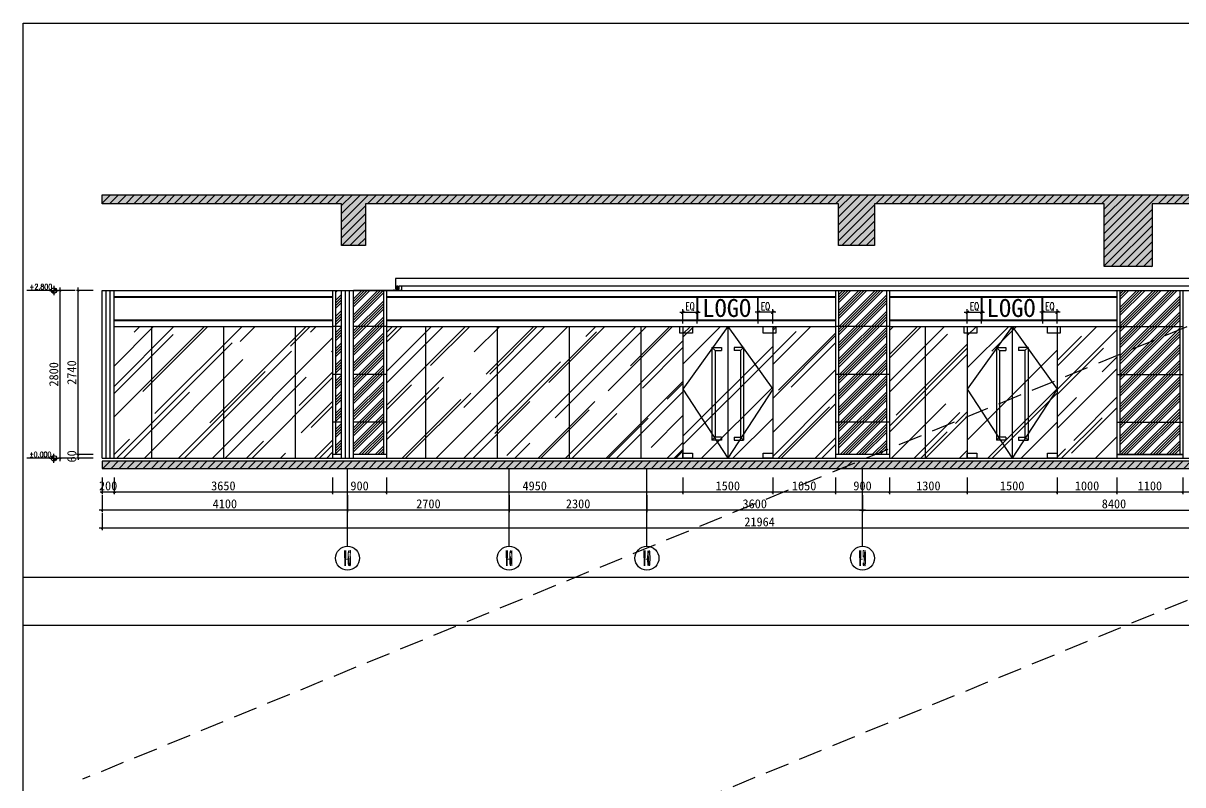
# Model space of a CAD drawing. Header units: millimetres. Extents: x 110215 to 630040, y -488650 to 141897.
# Drawn here: x 462049 to 481417, y 129179 to 141897 of the extents above; entities that cross this region are included whole.
import ezdxf
from ezdxf.enums import TextEntityAlignment as Align

# ---------------------------------------------------------------- set-up
doc = ezdxf.new("R2010")
doc.units = ezdxf.units.MM
doc.header["$LTSCALE"] = 1000
doc.linetypes.add('_DASH', pattern=[0.6, 0.4, -0.2])
doc.layers.get('Defpoints').update_dxf_attribs({"color": 2})
for name, color, linetype in [('0-118标注', 2, 'Continuous'), ('0-140a立面通高转折线', 2, 'Continuous'), ('0-140b立面看线', 3, 'Continuous'), ('0-140c立面材料填充', 250, 'Continuous'), ('0-140d立面材料分隔', 146, 'Continuous'), ('0-140立面图剖切线', 4, 'Continuous')]:
    doc.layers.add(name, color=color, linetype=linetype)
doc.styles.add('_TCH_AXIS', font='COMPLEX', dxfattribs={"bigfont": 'GBCBIG'})
doc.styles.add('COMPLEX', font='COMPLEX')
doc.styles.add('DIM_FONT', font='SIMPLEX', dxfattribs={"width": 0.7, "bigfont": 'GBCBIG'})
doc.styles.add('TXT', font='txt.shx', dxfattribs={"width": 0.7})
doc.styles.add('繁黑体', font='simhei.ttf')
doc.styles.add('黑体', font='simhei.ttf')
doc.dimstyles.new('50', dxfattribs={"dimscale": 50, "dimtxt": 3, "dimasz": 0.6, "dimexe": 0.6, "dimexo": 0.6, "dimtad": 1, "dimdec": 0, "dimdsep": 46, "dimtxsty": '黑体', "dimblk1": 'ARCHTICK', "dimblk2": 'ARCHTICK', "dimsah": 1, "dimcen": 0, "dimdle": 1, "dimclrd": 251, "dimclre": 251, "dimclrt": 2, "dimadec": 0, "dimazin": 0, "dimtfac": 1, "dimtdec": 0, "dimtix": 1, "dimtmove": 2, "dimatfit": 3, "dimldrblk": 'DOT', "dimfxl": 0, "dimtolj": 1, "dimtzin": 0, "dimarcsym": 0})
doc.dimstyles.new('副本 1-50', dxfattribs={"dimscale": 50, "dimtxt": 2.5, "dimasz": 1, "dimexe": 1, "dimexo": 1, "dimgap": 0.6, "dimtad": 1, "dimdec": 0, "dimrnd": 5, "dimzin": 0, "dimdsep": 46, "dimtxsty": 'TXT', "dimblk": 'ARCHTICK', "dimcen": 4, "dimdle": 1, "dimclrd": 3, "dimclre": 3, "dimclrt": 3, "dimadec": 0, "dimazin": 0, "dimtfac": 1, "dimtdec": 0, "dimtix": 1, "dimtmove": 2, "dimatfit": 3, "dimldrblk": 'ARCHTICK', "dimfxl": 0, "dimtolj": 1, "dimtzin": 0, "dimarcsym": 0})

# ---------------------------------------------------------------- blocks, each defined once
blk = doc.blocks.new('_ArchTick')
at = {"color": 0, "linetype": 'ByBlock', "const_width": 0.4}
blk.add_lwpolyline([(-0.5, -0.5), (0.5, 0.5)], dxfattribs=at)
blk = doc.blocks.new('*D130')
at = {"color": 3, "lineweight": -2, "transparency": 16777216}
for p, q in [((2433331, 314145), (2433331, 314382)), ((2433571, 314145), (2433571, 314382)), ((2433621, 314332), (2433281, 314332))]:
    blk.add_line(p, q, dxfattribs=at)
at = {"layer": 'Defpoints', "color": 0, "transparency": 16777216}
for p in [(2433331, 314332), (2433331, 314095), (2433571, 314095)]:
    blk.add_point(p, dxfattribs=at)
at = {"color": 3, "lineweight": -2, "transparency": 16777216, "xscale": 50, "yscale": 50, "zscale": 50, "rotation": 180}
blk.add_blockref('_ArchTick', (2433331, 314332), dxfattribs=at)
at = {"color": 3, "lineweight": -2, "transparency": 16777216, "xscale": 50, "yscale": 50, "zscale": 50}
blk.add_blockref('_ArchTick', (2433571, 314332), dxfattribs=at)
at = {"color": 3, "transparency": 16777216, "insert": (2433451, 314425), "char_height": 125, "attachment_point": 5, "style": 'TXT'}
blk.add_mtext('\\A1;EQ', dxfattribs=at)
blk = doc.blocks.new('*D131')
at = {"color": 3, "lineweight": -2, "transparency": 16777216}
for p, q in [((2432071, 314145), (2432071, 314382)), ((2432311, 314145), (2432311, 314382)), ((2432021, 314332), (2432361, 314332))]:
    blk.add_line(p, q, dxfattribs=at)
at = {"layer": 'Defpoints', "color": 0, "transparency": 16777216}
for p in [(2432311, 314332), (2432071, 314095), (2432311, 314095)]:
    blk.add_point(p, dxfattribs=at)
at = {"color": 3, "lineweight": -2, "transparency": 16777216, "xscale": 50, "yscale": 50, "zscale": 50, "rotation": 180}
blk.add_blockref('_ArchTick', (2432071, 314332), dxfattribs=at)
at = {"color": 3, "lineweight": -2, "transparency": 16777216, "xscale": 50, "yscale": 50, "zscale": 50}
blk.add_blockref('_ArchTick', (2432311, 314332), dxfattribs=at)
at = {"color": 3, "transparency": 16777216, "insert": (2432191, 314425), "char_height": 125, "attachment_point": 5, "style": 'TXT'}
blk.add_mtext('\\A1;EQ', dxfattribs=at)
blk = doc.blocks.new('*D385')
at = {"color": 251, "lineweight": -2, "transparency": 16777216}
for p, q in [((476517, 134313), (476517, 134033)), ((477817, 134313), (477817, 134033)), ((477867, 134063), (476467, 134063))]:
    blk.add_line(p, q, dxfattribs=at)
at = {"layer": 'Defpoints', "color": 0, "transparency": 16777216}
for p in [(476517, 134463), (477817, 134463), (476517, 134063)]:
    blk.add_point(p, dxfattribs=at)
at = {"color": 251, "lineweight": -2, "transparency": 16777216, "xscale": 30, "yscale": 30, "zscale": 30, "rotation": 180}
blk.add_blockref('_ArchTick', (476517, 134063), dxfattribs=at)
at = {"color": 251, "lineweight": -2, "transparency": 16777216, "xscale": 30, "yscale": 30, "zscale": 30}
blk.add_blockref('_ArchTick', (477817, 134063), dxfattribs=at)
at = {"color": 2, "transparency": 16777216, "insert": (477167, 134170), "char_height": 150, "attachment_point": 5, "style": '黑体'}
blk.add_mtext('\\A1;1300', dxfattribs=at)
blk = doc.blocks.new('_DOT')
at = {"color": 0, "linetype": 'ByBlock'}
blk.add_line((-0.5, 0), (-1, 0), dxfattribs=at)
at = {"color": 0, "linetype": 'ByBlock', "const_width": 0.5}
blk.add_lwpolyline([(-0.25, 0, 1), (0.25, 0, 1)], format="xyb", close=True, dxfattribs=at)
blk = doc.blocks.new('*D386')
at = {"color": 251, "lineweight": -2, "transparency": 16777216}
for p, q in [((475617, 134313), (475617, 134033)), ((476517, 134313), (476517, 134033)), ((476567, 134063), (475567, 134063))]:
    blk.add_line(p, q, dxfattribs=at)
at = {"layer": 'Defpoints', "color": 0, "transparency": 16777216}
for p in [(475617, 134463), (476517, 134463), (475617, 134063)]:
    blk.add_point(p, dxfattribs=at)
at = {"color": 251, "lineweight": -2, "transparency": 16777216, "xscale": 30, "yscale": 30, "zscale": 30, "rotation": 180}
blk.add_blockref('_ArchTick', (475617, 134063), dxfattribs=at)
at = {"color": 251, "lineweight": -2, "transparency": 16777216, "xscale": 30, "yscale": 30, "zscale": 30}
blk.add_blockref('_ArchTick', (476517, 134063), dxfattribs=at)
at = {"color": 2, "transparency": 16777216, "insert": (476067, 134170), "char_height": 150, "attachment_point": 5, "style": '黑体'}
blk.add_mtext('\\A1;900', dxfattribs=at)
blk = doc.blocks.new('*D387')
at = {"color": 251, "lineweight": -2, "transparency": 16777216}
for p, q in [((474567, 134313), (474567, 134033)), ((475617, 134313), (475617, 134033)), ((475667, 134063), (474517, 134063))]:
    blk.add_line(p, q, dxfattribs=at)
at = {"layer": 'Defpoints', "color": 0, "transparency": 16777216}
for p in [(474567, 134463), (475617, 134463), (474567, 134063)]:
    blk.add_point(p, dxfattribs=at)
at = {"color": 251, "lineweight": -2, "transparency": 16777216, "xscale": 30, "yscale": 30, "zscale": 30, "rotation": 180}
blk.add_blockref('_ArchTick', (474567, 134063), dxfattribs=at)
at = {"color": 251, "lineweight": -2, "transparency": 16777216, "xscale": 30, "yscale": 30, "zscale": 30}
blk.add_blockref('_ArchTick', (475617, 134063), dxfattribs=at)
at = {"color": 2, "transparency": 16777216, "insert": (475092, 134170), "char_height": 150, "attachment_point": 5, "style": '黑体'}
blk.add_mtext('\\A1;1050', dxfattribs=at)
blk = doc.blocks.new('*D388')
at = {"color": 251, "lineweight": -2, "transparency": 16777216}
for p, q in [((473067, 134313), (473067, 134033)), ((474567, 134313), (474567, 134033)), ((474617, 134063), (473017, 134063))]:
    blk.add_line(p, q, dxfattribs=at)
at = {"layer": 'Defpoints', "color": 0, "transparency": 16777216}
for p in [(473067, 134463), (474567, 134463), (473067, 134063)]:
    blk.add_point(p, dxfattribs=at)
at = {"color": 251, "lineweight": -2, "transparency": 16777216, "xscale": 30, "yscale": 30, "zscale": 30, "rotation": 180}
blk.add_blockref('_ArchTick', (473067, 134063), dxfattribs=at)
at = {"color": 251, "lineweight": -2, "transparency": 16777216, "xscale": 30, "yscale": 30, "zscale": 30}
blk.add_blockref('_ArchTick', (474567, 134063), dxfattribs=at)
at = {"color": 2, "transparency": 16777216, "insert": (473817, 134170), "char_height": 150, "attachment_point": 5, "style": '黑体'}
blk.add_mtext('\\A1;1500', dxfattribs=at)
blk = doc.blocks.new('*D389')
at = {"color": 251, "lineweight": -2, "transparency": 16777216}
for p, q in [((468117, 134313), (468117, 134033)), ((473067, 134313), (473067, 134033)), ((473117, 134063), (468067, 134063))]:
    blk.add_line(p, q, dxfattribs=at)
at = {"layer": 'Defpoints', "color": 0, "transparency": 16777216}
for p in [(468117, 134463), (473067, 134463), (468117, 134063)]:
    blk.add_point(p, dxfattribs=at)
at = {"color": 251, "lineweight": -2, "transparency": 16777216, "xscale": 30, "yscale": 30, "zscale": 30, "rotation": 180}
blk.add_blockref('_ArchTick', (468117, 134063), dxfattribs=at)
at = {"color": 251, "lineweight": -2, "transparency": 16777216, "xscale": 30, "yscale": 30, "zscale": 30}
blk.add_blockref('_ArchTick', (473067, 134063), dxfattribs=at)
at = {"color": 2, "transparency": 16777216, "insert": (470592, 134170), "char_height": 150, "attachment_point": 5, "style": '黑体'}
blk.add_mtext('\\A1;4950', dxfattribs=at)
blk = doc.blocks.new('*D390')
at = {"color": 251, "lineweight": -2, "transparency": 16777216}
for p, q in [((467217, 134313), (467217, 134033)), ((468117, 134313), (468117, 134033)), ((468167, 134063), (467167, 134063))]:
    blk.add_line(p, q, dxfattribs=at)
at = {"layer": 'Defpoints', "color": 0, "transparency": 16777216}
for p in [(467217, 134463), (468117, 134463), (467217, 134063)]:
    blk.add_point(p, dxfattribs=at)
at = {"color": 251, "lineweight": -2, "transparency": 16777216, "xscale": 30, "yscale": 30, "zscale": 30, "rotation": 180}
blk.add_blockref('_ArchTick', (467217, 134063), dxfattribs=at)
at = {"color": 251, "lineweight": -2, "transparency": 16777216, "xscale": 30, "yscale": 30, "zscale": 30}
blk.add_blockref('_ArchTick', (468117, 134063), dxfattribs=at)
at = {"color": 2, "transparency": 16777216, "insert": (467667, 134170), "char_height": 150, "attachment_point": 5, "style": '黑体'}
blk.add_mtext('\\A1;900', dxfattribs=at)
blk = doc.blocks.new('*D391')
at = {"color": 251, "lineweight": -2, "transparency": 16777216}
for p, q in [((463567, 134313), (463567, 134033)), ((467217, 134313), (467217, 134033)), ((467267, 134063), (463517, 134063))]:
    blk.add_line(p, q, dxfattribs=at)
at = {"layer": 'Defpoints', "color": 0, "transparency": 16777216}
for p in [(467217, 134463), (463567, 134371), (463567, 134063)]:
    blk.add_point(p, dxfattribs=at)
at = {"color": 251, "lineweight": -2, "transparency": 16777216, "xscale": 30, "yscale": 30, "zscale": 30, "rotation": 180}
blk.add_blockref('_ArchTick', (463567, 134063), dxfattribs=at)
at = {"color": 251, "lineweight": -2, "transparency": 16777216, "xscale": 30, "yscale": 30, "zscale": 30}
blk.add_blockref('_ArchTick', (467217, 134063), dxfattribs=at)
at = {"color": 2, "transparency": 16777216, "insert": (465392, 134170), "char_height": 150, "attachment_point": 5, "style": '黑体'}
blk.add_mtext('\\A1;3650', dxfattribs=at)
blk = doc.blocks.new('*D392')
at = {"color": 251, "lineweight": -2, "transparency": 16777216}
for p, q in [((463367, 134313), (463367, 134033)), ((463567, 134313), (463567, 134033)), ((463367, 134063), (463337, 134063)), ((463567, 134063), (463367, 134063)), ((463567, 134063), (463597, 134063))]:
    blk.add_line(p, q, dxfattribs=at)
at = {"layer": 'Defpoints', "color": 0, "transparency": 16777216}
for p in [(463367, 134463), (463567, 134371), (463367, 134063)]:
    blk.add_point(p, dxfattribs=at)
at = {"color": 251, "lineweight": -2, "transparency": 16777216, "xscale": 30, "yscale": 30, "zscale": 30}
blk.add_blockref('_ArchTick', (463367, 134063), dxfattribs=at)
at = {"color": 251, "lineweight": -2, "transparency": 16777216, "xscale": 30, "yscale": 30, "zscale": 30, "rotation": 180}
blk.add_blockref('_ArchTick', (463567, 134063), dxfattribs=at)
at = {"color": 2, "transparency": 16777216, "insert": (463467, 134170), "char_height": 150, "attachment_point": 5, "style": '黑体'}
blk.add_mtext('\\A1;200', dxfattribs=at)
blk = doc.blocks.new('*D393')
at = {"color": 251, "lineweight": -2, "transparency": 16777216}
for p, q in [((472467, 134013), (472467, 133733)), ((476067, 134013), (476067, 133733)), ((476117, 133763), (472417, 133763))]:
    blk.add_line(p, q, dxfattribs=at)
at = {"layer": 'Defpoints', "color": 0, "transparency": 16777216}
for p in [(472467, 134063), (476067, 134063), (472467, 133763)]:
    blk.add_point(p, dxfattribs=at)
at = {"color": 251, "lineweight": -2, "transparency": 16777216, "xscale": 30, "yscale": 30, "zscale": 30, "rotation": 180}
blk.add_blockref('_ArchTick', (472467, 133763), dxfattribs=at)
at = {"color": 251, "lineweight": -2, "transparency": 16777216, "xscale": 30, "yscale": 30, "zscale": 30}
blk.add_blockref('_ArchTick', (476067, 133763), dxfattribs=at)
at = {"color": 2, "transparency": 16777216, "insert": (474267, 133870), "char_height": 150, "attachment_point": 5, "style": '黑体'}
blk.add_mtext('\\A1;3600', dxfattribs=at)
blk = doc.blocks.new('*D394')
at = {"color": 251, "lineweight": -2, "transparency": 16777216}
for p, q in [((470167, 134013), (470167, 133733)), ((472467, 134013), (472467, 133733)), ((472517, 133763), (470117, 133763))]:
    blk.add_line(p, q, dxfattribs=at)
at = {"layer": 'Defpoints', "color": 0, "transparency": 16777216}
for p in [(470167, 134063), (472467, 134063), (470167, 133763)]:
    blk.add_point(p, dxfattribs=at)
at = {"color": 251, "lineweight": -2, "transparency": 16777216, "xscale": 30, "yscale": 30, "zscale": 30, "rotation": 180}
blk.add_blockref('_ArchTick', (470167, 133763), dxfattribs=at)
at = {"color": 251, "lineweight": -2, "transparency": 16777216, "xscale": 30, "yscale": 30, "zscale": 30}
blk.add_blockref('_ArchTick', (472467, 133763), dxfattribs=at)
at = {"color": 2, "transparency": 16777216, "insert": (471317, 133870), "char_height": 150, "attachment_point": 5, "style": '黑体'}
blk.add_mtext('\\A1;2300', dxfattribs=at)
blk = doc.blocks.new('*D395')
at = {"color": 251, "lineweight": -2, "transparency": 16777216}
for p, q in [((467467, 134013), (467467, 133733)), ((470167, 134013), (470167, 133733)), ((470217, 133763), (467417, 133763))]:
    blk.add_line(p, q, dxfattribs=at)
at = {"layer": 'Defpoints', "color": 0, "transparency": 16777216}
for p in [(467467, 134063), (470167, 134063), (467467, 133763)]:
    blk.add_point(p, dxfattribs=at)
at = {"color": 251, "lineweight": -2, "transparency": 16777216, "xscale": 30, "yscale": 30, "zscale": 30, "rotation": 180}
blk.add_blockref('_ArchTick', (467467, 133763), dxfattribs=at)
at = {"color": 251, "lineweight": -2, "transparency": 16777216, "xscale": 30, "yscale": 30, "zscale": 30}
blk.add_blockref('_ArchTick', (470167, 133763), dxfattribs=at)
at = {"color": 2, "transparency": 16777216, "insert": (468817, 133870), "char_height": 150, "attachment_point": 5, "style": '黑体'}
blk.add_mtext('\\A1;2700', dxfattribs=at)
blk = doc.blocks.new('*D396')
at = {"color": 251, "lineweight": -2, "transparency": 16777216}
for p, q in [((463367, 134013), (463367, 133733)), ((467467, 134013), (467467, 133733)), ((467517, 133763), (463317, 133763))]:
    blk.add_line(p, q, dxfattribs=at)
at = {"layer": 'Defpoints', "color": 0, "transparency": 16777216}
for p in [(463367, 134063), (467467, 134063), (463367, 133763)]:
    blk.add_point(p, dxfattribs=at)
at = {"color": 251, "lineweight": -2, "transparency": 16777216, "xscale": 30, "yscale": 30, "zscale": 30, "rotation": 180}
blk.add_blockref('_ArchTick', (463367, 133763), dxfattribs=at)
at = {"color": 251, "lineweight": -2, "transparency": 16777216, "xscale": 30, "yscale": 30, "zscale": 30}
blk.add_blockref('_ArchTick', (467467, 133763), dxfattribs=at)
at = {"color": 2, "transparency": 16777216, "insert": (465417, 133870), "char_height": 150, "attachment_point": 5, "style": '黑体'}
blk.add_mtext('\\A1;4100', dxfattribs=at)
blk = doc.blocks.new('*D397')
at = {"color": 251, "lineweight": -2, "transparency": 16777216}
for p, q in [((463367, 133713), (463367, 133433)), ((485330, 133713), (485330, 133433)), ((485380, 133463), (463317, 133463))]:
    blk.add_line(p, q, dxfattribs=at)
at = {"layer": 'Defpoints', "color": 0, "transparency": 16777216}
for p in [(463367, 133763), (485330, 133763), (463367, 133463)]:
    blk.add_point(p, dxfattribs=at)
at = {"color": 251, "lineweight": -2, "transparency": 16777216, "xscale": 30, "yscale": 30, "zscale": 30, "rotation": 180}
blk.add_blockref('_ArchTick', (463367, 133463), dxfattribs=at)
at = {"color": 251, "lineweight": -2, "transparency": 16777216, "xscale": 30, "yscale": 30, "zscale": 30}
blk.add_blockref('_ArchTick', (485330, 133463), dxfattribs=at)
at = {"color": 2, "transparency": 16777216, "insert": (474348, 133569), "char_height": 150, "attachment_point": 5, "style": '黑体'}
blk.add_mtext('\\A1;21964', dxfattribs=at)
blk = doc.blocks.new('*D398')
at = {"color": 251, "lineweight": -2, "transparency": 16777216}
for p, q in [((463217, 134693), (462937, 134693)), ((463217, 134633), (462937, 134633)), ((462967, 134693), (462967, 134723)), ((462967, 134633), (462967, 134693)), ((462967, 134633), (462967, 134603))]:
    blk.add_line(p, q, dxfattribs=at)
at = {"layer": 'Defpoints', "color": 0, "transparency": 16777216}
for p in [(462967, 134693), (463367, 134693), (463367, 134633)]:
    blk.add_point(p, dxfattribs=at)
at = {"color": 251, "lineweight": -2, "transparency": 16777216, "xscale": 30, "yscale": 30, "zscale": 30}
for p, rotation in [((462967, 134693), 270), ((462967, 134633), 90)]:
    blk.add_blockref('_ArchTick', p, dxfattribs=dict(at, rotation=rotation))
at = {"color": 2, "transparency": 16777216, "insert": (462860, 134663), "char_height": 150, "attachment_point": 5, "rotation": 90, "style": '黑体'}
blk.add_mtext('\\A1;60', dxfattribs=at)
blk = doc.blocks.new('*D399')
at = {"color": 251, "lineweight": -2, "transparency": 16777216}
for p, q in [((463217, 137433), (462937, 137433)), ((462967, 134643), (462967, 137483)), ((463217, 134693), (462937, 134693))]:
    blk.add_line(p, q, dxfattribs=at)
at = {"layer": 'Defpoints', "color": 0, "transparency": 16777216}
for p in [(462967, 137433), (463367, 137433), (463367, 134693)]:
    blk.add_point(p, dxfattribs=at)
at = {"color": 251, "lineweight": -2, "transparency": 16777216, "xscale": 30, "yscale": 30, "zscale": 30}
for p, rotation in [((462967, 137433), 90), ((462967, 134693), 270)]:
    blk.add_blockref('_ArchTick', p, dxfattribs=dict(at, rotation=rotation))
at = {"color": 2, "transparency": 16777216, "insert": (462860, 136063), "char_height": 150, "attachment_point": 5, "rotation": 90, "style": '黑体'}
blk.add_mtext('\\A1;2740', dxfattribs=at)
blk = doc.blocks.new('*D400')
at = {"color": 251, "lineweight": -2, "transparency": 16777216}
for p, q in [((462917, 137433), (462637, 137433)), ((462667, 134583), (462667, 137483)), ((462917, 134633), (462637, 134633))]:
    blk.add_line(p, q, dxfattribs=at)
at = {"layer": 'Defpoints', "color": 0, "transparency": 16777216}
for p in [(462667, 137433), (462967, 137433), (462967, 134633)]:
    blk.add_point(p, dxfattribs=at)
at = {"color": 251, "lineweight": -2, "transparency": 16777216, "xscale": 30, "yscale": 30, "zscale": 30}
for p, rotation in [((462667, 137433), 90), ((462667, 134633), 270)]:
    blk.add_blockref('_ArchTick', p, dxfattribs=dict(at, rotation=rotation))
at = {"color": 2, "transparency": 16777216, "insert": (462560, 136033), "char_height": 150, "attachment_point": 5, "rotation": 90, "style": '黑体'}
blk.add_mtext('\\A1;2800', dxfattribs=at)
blk = doc.blocks.new('_AXISO')
blk.add_circle((0, 0), 0.5)
at = {"style": 'COMPLEX', "width": 1.041667}
blk.add_attdef('A', text='', height=0.56, dxfattribs=at).set_placement((-0.25, -0.28), (0.25, -0.28), align=Align.FIT)
blk = doc.blocks.new('*D402')
at = {"color": 251, "lineweight": -2, "transparency": 16777216}
for p, q in [((477817, 134313), (477817, 134033)), ((479317, 134313), (479317, 134033)), ((479367, 134063), (477767, 134063))]:
    blk.add_line(p, q, dxfattribs=at)
at = {"layer": 'Defpoints', "color": 0, "transparency": 16777216}
for p in [(477817, 134463), (479317, 134463), (477817, 134063)]:
    blk.add_point(p, dxfattribs=at)
at = {"color": 251, "lineweight": -2, "transparency": 16777216, "xscale": 30, "yscale": 30, "zscale": 30, "rotation": 180}
blk.add_blockref('_ArchTick', (477817, 134063), dxfattribs=at)
at = {"color": 251, "lineweight": -2, "transparency": 16777216, "xscale": 30, "yscale": 30, "zscale": 30}
blk.add_blockref('_ArchTick', (479317, 134063), dxfattribs=at)
at = {"color": 2, "transparency": 16777216, "insert": (478567, 134170), "char_height": 150, "attachment_point": 5, "style": '黑体'}
blk.add_mtext('\\A1;1500', dxfattribs=at)
blk = doc.blocks.new('*D403')
at = {"color": 251, "lineweight": -2, "transparency": 16777216}
for p, q in [((479317, 134313), (479317, 134033)), ((480317, 134313), (480317, 134033)), ((480367, 134063), (479267, 134063))]:
    blk.add_line(p, q, dxfattribs=at)
at = {"layer": 'Defpoints', "color": 0, "transparency": 16777216}
for p in [(479317, 134463), (480317, 134463), (479317, 134063)]:
    blk.add_point(p, dxfattribs=at)
at = {"color": 251, "lineweight": -2, "transparency": 16777216, "xscale": 30, "yscale": 30, "zscale": 30, "rotation": 180}
blk.add_blockref('_ArchTick', (479317, 134063), dxfattribs=at)
at = {"color": 251, "lineweight": -2, "transparency": 16777216, "xscale": 30, "yscale": 30, "zscale": 30}
blk.add_blockref('_ArchTick', (480317, 134063), dxfattribs=at)
at = {"color": 2, "transparency": 16777216, "insert": (479817, 134170), "char_height": 150, "attachment_point": 5, "style": '黑体'}
blk.add_mtext('\\A1;1000', dxfattribs=at)
blk = doc.blocks.new('*D404')
at = {"color": 251, "lineweight": -2, "transparency": 16777216}
for p, q in [((480317, 134313), (480317, 134033)), ((481417, 134313), (481417, 134033)), ((481467, 134063), (480267, 134063))]:
    blk.add_line(p, q, dxfattribs=at)
at = {"layer": 'Defpoints', "color": 0, "transparency": 16777216}
for p in [(480317, 134463), (481417, 134463), (480317, 134063)]:
    blk.add_point(p, dxfattribs=at)
at = {"color": 251, "lineweight": -2, "transparency": 16777216, "xscale": 30, "yscale": 30, "zscale": 30, "rotation": 180}
blk.add_blockref('_ArchTick', (480317, 134063), dxfattribs=at)
at = {"color": 251, "lineweight": -2, "transparency": 16777216, "xscale": 30, "yscale": 30, "zscale": 30}
blk.add_blockref('_ArchTick', (481417, 134063), dxfattribs=at)
at = {"color": 2, "transparency": 16777216, "insert": (480867, 134170), "char_height": 150, "attachment_point": 5, "style": '黑体'}
blk.add_mtext('\\A1;1100', dxfattribs=at)
blk = doc.blocks.new('*D405')
at = {"color": 251, "lineweight": -2, "transparency": 16777216}
for p, q in [((481417, 134313), (481417, 134033)), ((482217, 134313), (482217, 134033)), ((482267, 134063), (481367, 134063))]:
    blk.add_line(p, q, dxfattribs=at)
at = {"layer": 'Defpoints', "color": 0, "transparency": 16777216}
for p in [(481417, 134463), (482217, 134463), (481417, 134063)]:
    blk.add_point(p, dxfattribs=at)
at = {"color": 251, "lineweight": -2, "transparency": 16777216, "xscale": 30, "yscale": 30, "zscale": 30, "rotation": 180}
blk.add_blockref('_ArchTick', (481417, 134063), dxfattribs=at)
at = {"color": 251, "lineweight": -2, "transparency": 16777216, "xscale": 30, "yscale": 30, "zscale": 30}
blk.add_blockref('_ArchTick', (482217, 134063), dxfattribs=at)
at = {"color": 2, "transparency": 16777216, "insert": (481817, 134170), "char_height": 150, "attachment_point": 5, "style": '黑体'}
blk.add_mtext('\\A1;800', dxfattribs=at)
blk = doc.blocks.new('*D408')
at = {"color": 251, "lineweight": -2, "transparency": 16777216}
for p, q in [((476067, 134013), (476067, 133733)), ((484467, 134013), (484467, 133733)), ((476017, 133763), (484517, 133763))]:
    blk.add_line(p, q, dxfattribs=at)
at = {"layer": 'Defpoints', "color": 0, "transparency": 16777216}
for p in [(476067, 134063), (484467, 134063), (484467, 133763)]:
    blk.add_point(p, dxfattribs=at)
at = {"color": 251, "lineweight": -2, "transparency": 16777216, "xscale": 30, "yscale": 30, "zscale": 30, "rotation": 180}
blk.add_blockref('_ArchTick', (476067, 133763), dxfattribs=at)
at = {"color": 251, "lineweight": -2, "transparency": 16777216, "xscale": 30, "yscale": 30, "zscale": 30}
blk.add_blockref('_ArchTick', (484467, 133763), dxfattribs=at)
at = {"color": 2, "transparency": 16777216, "insert": (480267, 133870), "char_height": 150, "attachment_point": 5, "style": '黑体'}
blk.add_mtext('\\A1;8400', dxfattribs=at)
blk = doc.blocks.new('*U702')
at = {"extrusion": (0, 0, -1)}
for points in [[(0, 0), (1.5, 0, 0.414214), (0, 1.5)], [(0, 0), (-1.5, 0, 0.414214), (0, -1.5)]]:
    blk.add_hatch(color=256, dxfattribs=at).paths.add_polyline_path(points)
for p, q in [((-2.25, 0), (-15.09, 0)), ((-2.52, 0), (2.52, 0)), ((0, -2.52), (0, 2.52))]:
    blk.add_line(p, q)
blk.add_circle((0, 0), 1.5)
at = {"style": 'DIM_FONT', "width": 0.7, "flags": 8}
blk.add_attdef('%%P0.000', (-13.68, -0.59), '', height=3, dxfattribs=at)
blk = doc.blocks.new('*U703')
at = {"extrusion": (0, 0, -1)}
for points in [[(0, 0), (1.5, 0, -0.414214), (0, -1.5)], [(0, 0), (-1.5, 0, -0.414214), (0, 1.5)]]:
    blk.add_hatch(color=256, dxfattribs=at).paths.add_polyline_path(points)
for p, q in [((-2.25, 0), (-15.09, 0)), ((-2.52, 0), (2.52, 0)), ((0, 2.52), (0, -2.52))]:
    blk.add_line(p, q)
blk.add_circle((0, 0), 1.5)
at = {"style": 'DIM_FONT', "width": 0.7, "flags": 8}
blk.add_attdef('%%P0.000', (-13.68, 0.59), '', height=3, dxfattribs=at)
blk = doc.blocks.new('A$C087422EE')
for p, q in [((0, 28), (54, 28)), ((8, 72), (8, 63)), ((45, 72), (8, 72)), ((8, 63), (45, 63)), ((12, 63), (16, 45)), ((27, 0), (27, 54)), ((41, 63), (37, 45)), ((45, 63), (45, 72))]:
    blk.add_line(p, q)
blk.add_circle((27, 28), 20)
blk = doc.blocks.new('kjlkj')
at = {"layer": '0-140c立面材料填充'}
h = blk.add_hatch(dxfattribs=at)
h.set_pattern_fill('AR-RROOF', color=256, scale=50, angle=45, style=0)
h.set_pattern_definition([(45, (2419215.6, 311894.9), (1077.63, 2873.68), [19050, -2540, 6350, -1270]), (45, (2419961, 313538.3), (-2092.4, 296.35), [3810, -419.1, 7620, -952.5]), (45, (2418901.25, 313107.2), (4068.056, 5271.41), [10160, -1778, 5080, -1270])])
h.paths.add_polyline_path([(2433571.1, 314094.9), (2432071.1, 314094.9), (2432071.1, 311894.9), (2433571.1, 311894.9)])
at = {"color": 8}
for p, q in [((2432311.1, 314194.9), (2432311.1, 314594.9)), ((2432321.1, 314194.9), (2432321.1, 314594.9)), ((2433321.1, 314194.9), (2433321.1, 314594.9)), ((2433331.1, 314194.9), (2433331.1, 314594.9))]:
    blk.add_line(p, q, dxfattribs=at)
for points in [[(2432821.1, 314094.9), (2432071.1, 313044.9), (2432821.1, 311894.9)], [(2432821.1, 314094.9), (2433571.1, 313044.9), (2432821.1, 311894.9)]]:
    blk.add_lwpolyline(points, dxfattribs=at)
at = {"layer": '0-140d立面材料分隔'}
for p, q in [((2432071.1, 314094.9), (2432071.1, 311894.9)), ((2432821.1, 314094.9), (2432821.1, 311894.9)), ((2433571.1, 314094.9), (2433571.1, 311894.9))]:
    blk.add_line(p, q, dxfattribs=at)
at = {"layer": '0-140d立面材料分隔', "color": 1}
for p, q in [((2432609.7, 313694.9, -219.5), (2432556.9, 313744.9, -219.5)), ((2432556.9, 313744.9, -219.5), (2432556.9, 312194.9)), ((2432556.9, 313744.9, -219.5), (2432715.4, 313744.9, -219.5)), ((2432609.7, 313694.9, -219.5), (2432609.7, 312244.9)), ((2432609.7, 313694.9, -219.5), (2432715.4, 313694.9, -219.5)), ((2432715.4, 313744.9, -219.5), (2432715.4, 313694.9, -219.5)), ((2432926.8, 313744.9, -219.5), (2432926.8, 313694.9, -219.5)), ((2433085.4, 313744.9, -219.5), (2432926.8, 313744.9, -219.5)), ((2433032.5, 313694.9, -219.5), (2432926.8, 313694.9, -219.5)), ((2433032.5, 313694.9, -219.5), (2433085.4, 313744.9, -219.5)), ((2433032.5, 313694.9, -219.5), (2433032.5, 312244.9)), ((2433085.4, 313744.9, -219.5), (2433085.4, 312194.9)), ((2432609.7, 312244.9), (2432556.9, 312194.9)), ((2432715.4, 312244.9), (2432609.7, 312244.9)), ((2432715.4, 312244.9), (2432715.4, 312194.9)), ((2432926.8, 312244.9), (2433032.5, 312244.9)), ((2432926.8, 312244.9), (2432926.8, 312194.9)), ((2433032.5, 312244.9), (2433085.4, 312194.9)), ((2432715.4, 312194.9), (2432556.9, 312194.9)), ((2432926.8, 312194.9), (2433085.4, 312194.9))]:
    blk.add_line(p, q, dxfattribs=at)
for points in [[(2432018.3, 314094.9), (2432233.1, 314094.9), (2432233.1, 313984.9), (2432018.3, 313984.9)], [(2433409.2, 314094.9), (2433624, 314094.9), (2433624, 313984.9), (2433409.2, 313984.9)], [(2432071.1, 311978.2), (2432233.1, 311978.2), (2432233.1, 311894.9), (2432071.1, 311894.9)], [(2433409.2, 311978.2), (2433571.1, 311978.2), (2433571.1, 311894.9), (2433409.2, 311894.9)]]:
    blk.add_lwpolyline(points, close=True, dxfattribs=at)
at = {"color": 1, "style": '繁黑体'}
blk.add_text('LOGO', height=300, dxfattribs=at).set_placement((2432396, 314253.3, -219.5))
at = {"color": 8}
dim = blk.add_linear_dim(base=(2432311.1, 314332.1), p1=(2432071.1, 314094.9), p2=(2432311.1, 314094.9), text='EQ', dimstyle='副本 1-50', dxfattribs=at)
dim.commit()
dim.dimension.update_dxf_attribs({"geometry": '*D131', "text_midpoint": (2432191.1, 314424.6)})
dim = blk.add_linear_dim(base=(2433331.1, 314332.1), p1=(2433571.1, 314094.9), p2=(2433331.1, 314094.9), angle=180, text='EQ', dimstyle='副本 1-50', dxfattribs=at)
dim.commit()
dim.dimension.update_dxf_attribs({"geometry": '*D130', "text_midpoint": (2433451.1, 314424.6)})

msp = doc.modelspace()

# ---------------------------------------------------------------- hatches: boundary and pattern name
h = msp.add_hatch()
h.set_pattern_fill('ANSI31', color=250, scale=30)
h.set_pattern_definition([(45, (-175539.14, -531.04), (-67.351921, 67.351921), [])])
h.paths.add_polyline_path([(485330.3, 139032.7), (485330.3, 138882.7), (480904.1, 138882.7), (480904.1, 137832.7), (480102, 137832.7), (480102, 138882.7), (476266.5, 138882.7), (476266.5, 138182.7), (475666.5, 138182.7), (475666.5, 138882.7), (467766.8, 138882.7), (467766.8, 138182.7), (467366.7, 138182.7), (467366.7, 138882.7), (463366.7, 138882.7), (463366.7, 139032.7)])
h.paths.add_polyline_path([(485330.3, 134582.7), (463366.7, 134582.7), (463366.7, 134462.7), (485330.3, 134462.7)])
h = msp.add_hatch()
h.set_pattern_fill('ANSI34', color=250, scale=10)
h.set_pattern_definition([(45, (109181.83, 9524.53), (-134.70384, 134.70384), []), (45, (109226.73, 9524.53), (-134.70384, 134.70384), []), (45, (109271.63, 9524.53), (-134.70384, 134.70384), []), (45, (109316.53, 9524.53), (-134.70384, 134.70384), [])])
h.paths.add_polyline_path([(467566.7, 134692.7), (467566.7, 137432.7), (468066.7, 137432.7), (468066.7, 134692.7)])
h.paths.add_polyline_path([(467366.7, 137432.7), (467366.7, 134692.7), (467266.7, 134692.7), (467266.7, 137432.7)])
h = msp.add_hatch()
h.set_pattern_fill('ANSI34', color=250, scale=10)
h.set_pattern_definition([(45, (100781.96, 9524.53), (-134.70384, 134.70384), []), (45, (100826.86, 9524.53), (-134.70384, 134.70384), []), (45, (100871.76, 9524.53), (-134.70384, 134.70384), []), (45, (100916.66, 9524.53), (-134.70384, 134.70384), [])])
h.paths.add_polyline_path([(475666.5, 134692.7), (475666.5, 137432.7), (476466.5, 137432.7), (476466.5, 134692.7)])
h = msp.add_hatch()
h.set_pattern_fill('ANSI34', color=250, scale=10)
h.set_pattern_definition([(45, (137485.69, 9524.53), (-134.70384, 134.70384), []), (45, (137530.59, 9524.53), (-134.70384, 134.70384), []), (45, (137575.5, 9524.53), (-134.70384, 134.70384), []), (45, (137620.4, 9524.53), (-134.70384, 134.70384), [])])
h.paths.add_polyline_path([(480366.5, 137432.7), (481366.5, 137432.7), (481366.5, 134692.7), (480366.5, 134692.7)])
at = {"layer": '0-140c立面材料填充'}
h = msp.add_hatch(dxfattribs=at)
h.set_pattern_fill('AR-CONC', color=256)
h.set_pattern_definition([(50, (-175539.14, -531.04), (182.18467, -15.939086), [19.05, -209.55]), (355, (-175539.14, -531.04), (-35.24342, 191.056845), [15.24, -167.640584]), (100.451445, (-175523.96, -532.37), (146.941247, 175.11775), [16.19001, -178.090245]), (46.1842, (-175539.14, -480.24), (271.07904, -42.04233), [28.575, -314.325]), (96.635558, (-175516.55, -483.74), (237.40413, 247.42612), [24.28502, -267.13561]), (351.18415, (-175539.14, -480.24), (237.40413, 247.42612), [22.85997, -251.45973]), (21, (-175513.74, -492.94), (151.61439, -102.265198), [19.05, -209.55]), (326, (-175513.74, -492.94), (61.80203, 184.187966), [15.24, -167.64]), (71.451445, (-175501.1, -501.46), (213.41642, 81.92277), [16.19001, -178.08994]), (37.5, (-175539.14, -531.04), (3.088603, 84.555039), [0, -165.608, 0, -170.18, 0, -168.275]), (7.5, (-175539.14, -531.04), (66.819663, 100.180575), [0, -97.028, 0, -161.798, 0, -64.135]), (327.5, (-175595.78, -531.04), (135.590595, -5.728744), [0, -63.5, 0, -198.12, 0, -262.89]), (317.5, (-175621.18, -531.04), (148.129181, 25.42649), [0, -82.55, 0, -131.572, 0, -186.69])])
h.paths.add_polyline_path([(485330.3, 139032.7), (485330.3, 138882.7), (480904.1, 138882.7), (480904.1, 137832.7), (480102, 137832.7), (480102, 138882.7), (476266.5, 138882.7), (476266.5, 138182.7), (475666.5, 138182.7), (475666.5, 138882.7), (467766.8, 138882.7), (467766.8, 138182.7), (467366.7, 138182.7), (467366.7, 138882.7), (463366.7, 138882.7), (463366.7, 139032.7)])
h.paths.add_polyline_path([(485330.3, 134582.7), (463366.7, 134582.7), (463366.7, 134462.7), (485330.3, 134462.7)])
h = msp.add_hatch(dxfattribs=at)
h.set_pattern_fill('AR-RROOF', color=256, scale=600, angle=45)
h.set_pattern_definition([(45, (450228.74, 221263.2), (509.117, 1357.645), [9000, -1200, 3000, -600]), (45, (450580.9, 222039.6), (-988.535, 140.007), [1800, -198, 3600, -450]), (45, (450080.25, 221835.94), (1921.9162, 2490.43), [4800, -840, 2400, -600])])
h.paths.add_polyline_path([(467216.7, 136832.7), (467216.7, 134632.7), (463566.7, 134632.7), (463566.7, 136832.7)])
h = msp.add_hatch(dxfattribs=at)
h.set_pattern_fill('AR-RROOF', color=256, scale=600, angle=45)
h.set_pattern_definition([(45, (448278.5, 221263.2), (509.117, 1357.645), [9000, -1200, 3000, -600]), (45, (448630.7, 222039.6), (-988.535, 140.007), [1800, -198, 3600, -450]), (45, (448130.03, 221835.94), (1921.9162, 2490.43), [4800, -840, 2400, -600])])
h.paths.add_polyline_path([(473067, 136832.7), (473067, 134632.7), (468116.7, 134632.7), (468116.7, 136832.7)])
h = msp.add_hatch(dxfattribs=at)
h.set_pattern_fill('AR-RROOF', color=256, scale=600, angle=45)
h.set_pattern_definition([(45, (439828.14, 221263.2), (509.117, 1357.645), [9000, -1200, 3000, -600]), (45, (440180.3, 222039.6), (-988.535, 140.007), [1800, -198, 3600, -450]), (45, (439679.65, 221835.94), (1921.9162, 2490.43), [4800, -840, 2400, -600])])
h.paths.add_polyline_path([(475616.5, 136832.7), (475616.5, 134632.7), (474567, 134632.7), (474567, 136832.7)])
h = msp.add_hatch(dxfattribs=at)
h.set_pattern_fill('AR-RROOF', color=256, scale=600, angle=45)
h.set_pattern_definition([(45, (438828.27, 221263.2), (509.117, 1357.645), [9000, -1200, 3000, -600]), (45, (439180.4, 222039.6), (-988.535, 140.007), [1800, -198, 3600, -450]), (45, (438679.77, 221835.94), (1921.9162, 2490.43), [4800, -840, 2400, -600])])
h.paths.add_polyline_path([(477816.8, 134632.7), (477816.8, 136832.7), (476516.5, 136832.7), (476516.5, 134632.7)])
h.paths.add_polyline_path([(479316.8, 136832.7), (479316.8, 134632.7), (480316.5, 134632.7), (480315.9, 136832.7)])

# ---------------------------------------------------------------- linework, layer by layer
at = {"color": 251, "linetype": '_DASH'}
for p, q in [((487594.2, 139326.9), (463041.2, 129271.3)), ((487594.2, 134756.9), (463045.2, 124701.3))]:
    msp.add_line(p, q, dxfattribs=at)
for p, q in [((487594.2, 132641.2), (462048.8, 132641.2)), ((487594.2, 131841.2), (462048.8, 131841.2))]:
    msp.add_line(p, q)
for points in [[(462048.8, 141896.8), (487594.2, 141896.8), (487594.2, 121785.6), (462048.8, 121785.6)], [(485330.3, 134582.7), (463366.7, 134582.7), (463366.7, 134462.7), (485330.3, 134462.7)]]:
    msp.add_lwpolyline(points, close=True)
msp.add_lwpolyline([(485330.3, 139032.7), (485330.3, 138882.7), (480904.1, 138882.7), (480904.1, 137832.7), (480102, 137832.7), (480102, 138882.7), (476266.5, 138882.7), (476266.5, 138182.7), (475666.5, 138182.7), (475666.5, 138882.7), (467766.8, 138882.7), (467766.8, 138182.7), (467366.7, 138182.7), (467366.7, 138882.7), (463366.7, 138882.7), (463366.7, 139032.7), (485330.3, 139032.7)])
at = {"layer": '0-118标注'}
for p, q in [((467466.7, 133162.7, 13.8), (467466.7, 134462.7)), ((470166.7, 133162.7, 13.8), (470166.7, 134462.7)), ((472466.7, 133162.7, 13.8), (472466.7, 134462.7)), ((476066.7, 133162.7, 13.8), (476066.7, 134462.7))]:
    msp.add_line(p, q, dxfattribs=at)
at = {"layer": '0-140a立面通高转折线', "color": 8}
msp.add_line((480366.5, 137432.7), (480366.5, 134692.7), dxfattribs=at)
at = {"layer": '0-140b立面看线'}
for p, q in [((468366.7, 137512.7), (485330.3, 137512.7)), ((468366.7, 137432.7), (485330.3, 137432.7))]:
    msp.add_line(p, q, dxfattribs=at)
at = {"layer": '0-140c立面材料填充', "color": 251}
for p, q in [((467366.7, 136832.7), (467216.7, 136832.7)), ((468116.7, 136832.7), (467566.7, 136832.7)), ((476516.5, 136832.7), (475616.5, 136832.7)), ((480316.5, 136832.7), (481416.5, 136832.7)), ((467366.7, 136032.7), (467216.7, 136032.7)), ((468116.7, 136032.7), (467566.7, 136032.7)), ((476516.5, 136032.7), (475616.5, 136032.7)), ((480316.5, 136032.7), (481416.5, 136032.7)), ((467366.7, 135232.7), (467216.7, 135232.7)), ((468116.7, 135232.7), (467566.7, 135232.7)), ((476516.5, 135232.7), (475616.5, 135232.7)), ((480316.5, 135232.7), (481416.5, 135232.7))]:
    msp.add_line(p, q, dxfattribs=at)
at = {"layer": '0-140d立面材料分隔'}
for p, q in [((463566.7, 137332.7), (467216.7, 137332.7)), ((463566.7, 137322.7), (467216.7, 137322.7)), ((467216.7, 137432.7), (467216.7, 134632.7)), ((467266.7, 137432.7), (467266.7, 134692.7)), ((468116.7, 137432.7), (468116.7, 134632.7)), ((468116.7, 137332.7), (475616.5, 137332.7)), ((468116.7, 137322.7), (475616.5, 137322.7)), ((475616.5, 137432.7), (475616.5, 134632.7)), ((475616.5, 137432.7), (475616.5, 134632.7)), ((476516.5, 137432.7), (476516.5, 134632.7)), ((476516.5, 137332.7), (480315.9, 137332.7)), ((476516.5, 137322.7), (480315.9, 137322.7)), ((480316.5, 137432.7), (480316.5, 134632.7)), ((481416.5, 137432.7), (481416.5, 134632.7)), ((463566.7, 136942.7), (467216.7, 136942.7)), ((463566.7, 136932.7), (467216.7, 136932.7)), ((468116.7, 136942.7), (475616.5, 136942.7)), ((468116.7, 136932.7), (475616.5, 136932.7)), ((476516.5, 136942.7), (480315.9, 136942.7)), ((476516.5, 136932.7), (480315.9, 136932.7)), ((463566.7, 136832.7), (467216.7, 136832.7)), ((468116.7, 136832.7), (475616.5, 136832.7)), ((476516.5, 136832.7), (480315.9, 136832.7)), ((467366.7, 134692.7), (467216.7, 134692.7)), ((468116, 134692.7), (467566.7, 134692.7)), ((476515.9, 134692.7), (475616.5, 134692.7)), ((481416.5, 134692.7), (480316.5, 134692.7)), ((480317.2, 134692.7), (481416.5, 134692.7))]:
    msp.add_line(p, q, dxfattribs=at)
at = {"layer": '0-140d立面材料分隔', "color": 8}
for p, q in [((468066.7, 137432.7), (468066.7, 134692.7)), ((475666.5, 137432.7), (475666.5, 134692.7)), ((476466.5, 137432.7), (476466.5, 134692.7)), ((481366.5, 137432.7), (481366.5, 134692.7))]:
    msp.add_line(p, q, dxfattribs=at)
at = {"layer": '0-140d立面材料分隔', "color": 251}
for p, q in [((464191.7, 136832.7), (464191.7, 134632.7)), ((465391.7, 136832.7), (465391.7, 134632.7)), ((466591.7, 136832.7), (466591.7, 134632.7)), ((468767, 136832.7), (468767, 134632.7)), ((469967, 136832.7), (469967, 134632.7)), ((471167, 136832.7), (471167, 134632.7)), ((472367, 136832.7), (472367, 134632.7)), ((477115.9, 136832.7), (477115.9, 134632.7))]:
    msp.add_line(p, q, dxfattribs=at)
at = {"layer": '0-140立面图剖切线'}
for p, q in [((463366.7, 134632.7), (463366.7, 137432.7)), ((463366.7, 137432.7), (485330.3, 137432.7)), ((463433.4, 134632.7), (463433.4, 137432.7)), ((463500, 134632.7), (463500, 137432.7)), ((463566.7, 134632.7), (463566.7, 137432.7)), ((467366.7, 134632.7), (467366.7, 137432.7)), ((467433.4, 134632.7), (467433.4, 137432.7)), ((467500, 134632.7), (467500, 137432.7)), ((467566.7, 134632.7), (467566.7, 137432.7)), ((463366.7, 134632.7), (485330.3, 134632.7))]:
    msp.add_line(p, q, dxfattribs=at)
msp.add_lwpolyline([(485330.3, 137632.7), (468366.7, 137632.7), (468266.7, 137632.7), (468266.7, 137462.7), (468326.7, 137462.7), (468326.7, 137512.7), (468366.7, 137512.7), (468366.7, 137432.7), (468246.7, 137432.7), (468246.7, 137442.7), (468236.7, 137442.7), (468236.7, 137432.7), (467566.7, 137432.7)], dxfattribs=at)

# ---------------------------------------------------------------- block references
at = {"color": 1, "xscale": 0.75, "yscale": 0.75, "zscale": 0.75, "rotation": 180}
msp.add_blockref('A$C087422EE', (468316.6, 137516.7), dxfattribs=at)
at = {"color": 8}
for p in [(-1959004.1, -177262.2), (-1954254.3, -177262.2)]:
    msp.add_blockref('kjlkj', p, dxfattribs=at)
at = {"layer": '0-118标注'}
ref = msp.add_blockref('*U703', (462561.1, 137432.7), dxfattribs=dict(at, xscale=30, yscale=30, zscale=30))
ref.add_attrib('%%P0.000', '+2.800', (462150.6, 137450.4), dxfattribs={"layer": '0', "color": 7, "height": 90, "style": 'DIM_FONT', "width": 0.7, "flags": 8})
ref = msp.add_blockref('*U702', (462561.1, 134632.7), dxfattribs=dict(at, xscale=30, yscale=30, zscale=30))
ref.add_attrib('%%P0.000', '±0.000', (462150.6, 134650.4), dxfattribs={"layer": '0', "color": 7, "height": 90, "style": 'DIM_FONT', "width": 0.7, "flags": 8})
ref = msp.add_blockref('_AXISO', (467466.7, 132962.7, 13.8), dxfattribs=dict(at, xscale=400, yscale=400, zscale=400))
ref.add_attrib('A', 'W-63', dxfattribs={"layer": '0', "height": 257.36, "style": '_TCH_AXIS', "width": 0.107143}).set_placement((467411.5, 132834, 13.8), (467521.8, 132834, 13.8), align=Align.FIT)
ref = msp.add_blockref('_AXISO', (470166.7, 132962.7, 13.8), dxfattribs=dict(at, xscale=400, yscale=400, zscale=400))
ref.add_attrib('A', 'W-61', dxfattribs={"layer": '0', "height": 257.36, "style": '_TCH_AXIS', "width": 0.113924}).set_placement((470111.5, 132834, 13.8), (470221.8, 132834, 13.8), align=Align.FIT)
ref = msp.add_blockref('_AXISO', (472466.7, 132962.7, 13.8), dxfattribs=dict(at, xscale=400, yscale=400, zscale=400))
ref.add_attrib('A', 'W-60', dxfattribs={"layer": '0', "height": 257.36, "style": '_TCH_AXIS', "width": 0.107143}).set_placement((472411.5, 132834, 13.8), (472521.8, 132834, 13.8), align=Align.FIT)
ref = msp.add_blockref('_AXISO', (476066.7, 132962.7, 13.8), dxfattribs=dict(at, xscale=400, yscale=400, zscale=400))
ref.add_attrib('A', 'W-59', dxfattribs={"layer": '0', "height": 257.36, "style": '_TCH_AXIS', "width": 0.107143}).set_placement((476011.5, 132834, 13.8), (476121.8, 132834, 13.8), align=Align.FIT)

# ---------------------------------------------------------------- dimensions: what is measured, and where the dimension line sits
for base, p1, p2, angle, picture, middle in [((462666.7, 137432.7), (462966.7, 134632.7), (462966.7, 137432.7), 90, '*D400', (462559.6, 136032.7)), ((462966.7, 137432.7), (463367.4, 134692.7), (463366.7, 137432.7), 90, '*D399', (462859.6, 136062.7)), ((462966.7, 134692.7), (463366.7, 134632.7), (463367.4, 134692.7), 90, '*D398', (462859.6, 134662.7)), ((463366.7, 134062.7), (463566.7, 134371.2), (463366.7, 134462.7), 180, '*D392', (463466.7, 134169.8)), ((463566.7, 134062.7), (467216.7, 134462.7), (463566.7, 134371.2), 180, '*D391', (465391.7, 134169.8)), ((467216.7, 134062.7), (468116.7, 134462.7), (467216.7, 134462.7), 180, '*D390', (467666.7, 134169.8)), ((468116.7, 134062.7), (473067, 134462.7), (468116.7, 134462.7), 180, '*D389', (470591.9, 134169.8)), ((473067, 134062.7), (474567, 134462.7), (473067, 134462.7), 180, '*D388', (473817, 134169.8)), ((474567.0265, 134062.6748), (475616.5454, 134462.6748), (474567.0265, 134462.6748), 180, '*D387', (475091.7859, 134169.7675)), ((475616.5, 134062.7), (476516.5, 134462.7), (475616.5, 134462.7), 180, '*D386', (476066.5, 134169.8)), ((476516.5, 134062.7), (477816.8, 134462.7), (476516.5, 134462.7), 180, '*D385', (477166.7, 134169.8)), ((477816.8, 134062.7), (479316.8, 134462.7), (477816.8, 134462.7), 180, '*D402', (478566.8, 134169.8)), ((479316.8, 134062.7), (480316.5, 134462.7), (479316.8, 134462.7), 180, '*D403', (479816.7, 134169.8)), ((480316.5, 134062.7), (481416.5, 134462.7), (480316.5, 134462.7), 180, '*D404', (480866.5, 134169.8)), ((481416.5, 134062.7), (482216.5, 134462.7), (481416.5, 134462.7), 180, '*D405', (481816.5, 134169.8)), ((463366.7, 133762.7), (467466.7, 134062.7), (463366.7, 134062.7), 180, '*D396', (465416.7, 133869.8)), ((467466.7, 133762.7), (470166.7, 134062.7), (467466.7, 134062.7), 180, '*D395', (468816.7, 133869.8)), ((470166.7, 133762.7), (472466.7, 134062.7), (470166.7, 134062.7), 180, '*D394', (471316.7, 133869.8)), ((472466.7, 133762.7), (476066.5, 134062.7), (472466.7, 134062.7), 180, '*D393', (474266.6, 133869.8)), ((463366.7, 133462.7), (485330.3, 133762.7), (463366.7, 133762.7), 180, '*D397', (474348.5, 133568.9))]:
    dim = msp.add_linear_dim(base=base, p1=p1, p2=p2, angle=angle, dimstyle='50', override={"dimfxl": 5, "dimarcsym": 1})
    dim.commit()
    dim.dimension.update_dxf_attribs({"geometry": picture, "text_midpoint": middle})
dim = msp.add_linear_dim(base=(484466.7, 133762.7), p1=(476066.7, 134062.7), p2=(484466.7, 134062.7), dimstyle='50', override={"dimfxl": 5, "dimarcsym": 1})
dim.commit()
dim.dimension.update_dxf_attribs({"geometry": '*D408', "text_midpoint": (480266.7, 133869.8)})

doc.saveas('drawing.dxf')
